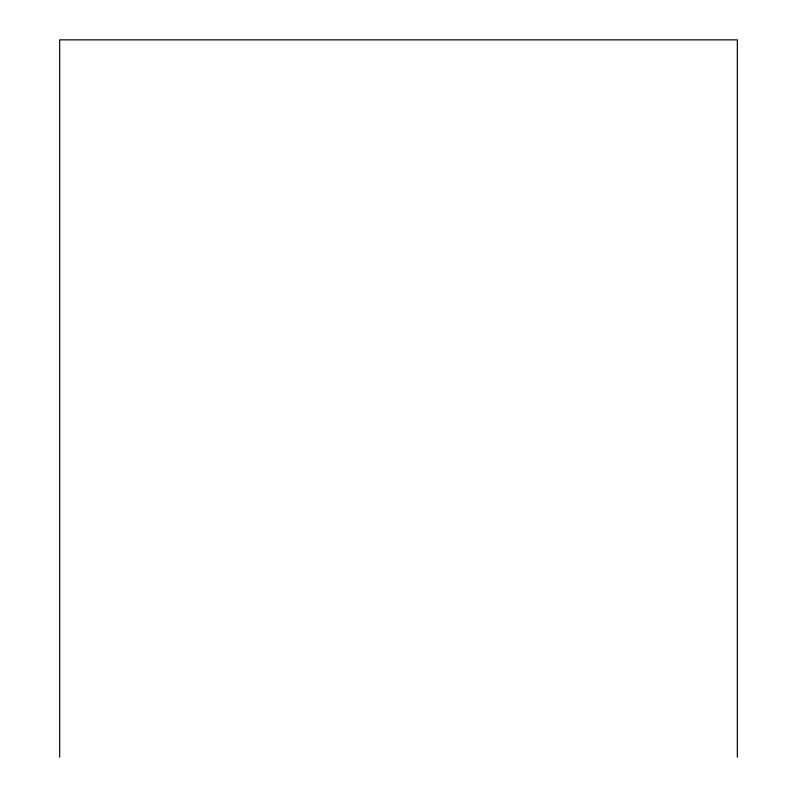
<?xml version="1.0" encoding="UTF-8"?>
<svg xmlns="http://www.w3.org/2000/svg" width="797" height="797" viewBox="0 0 797 797"><rect width="100%" height="100%" fill="white"/><g stroke="black" fill="none" stroke-linecap="round" stroke-linejoin="round"><path stroke-width="1.2" d="M737.335 757.15L737.335 39.85L59.665 39.85L59.665 757.15"/></g></svg>
